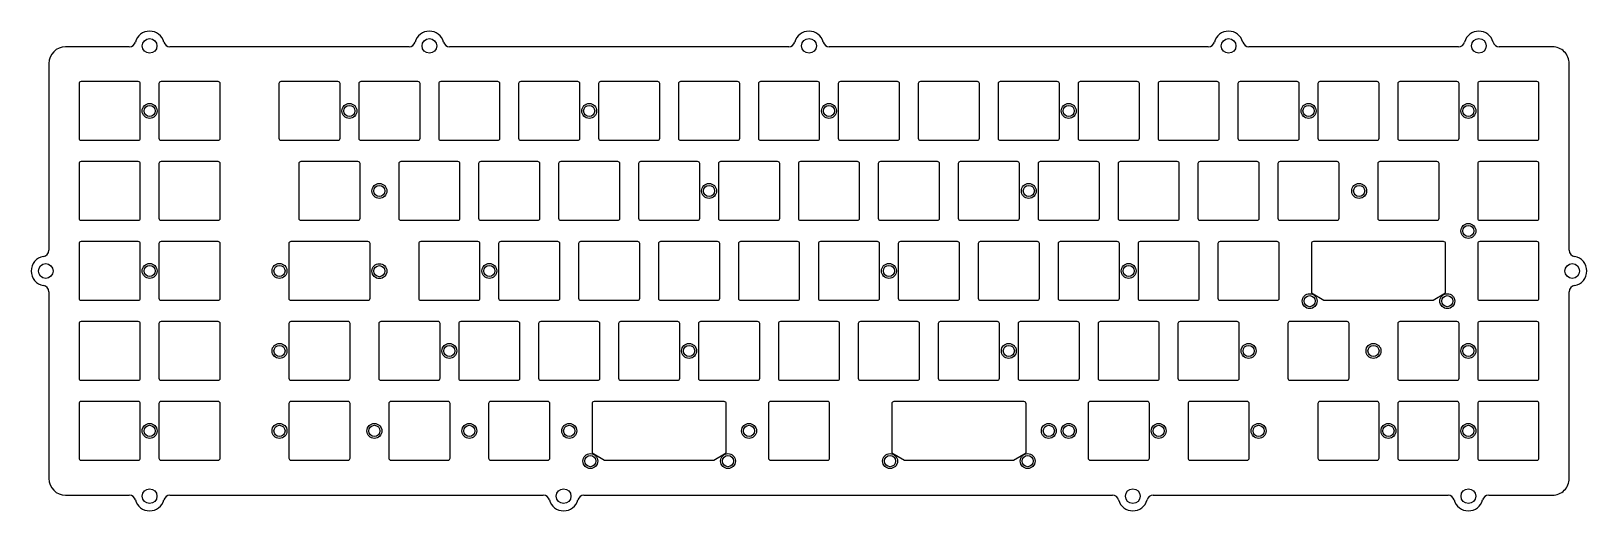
# Model space of a CAD drawing. Header units: millimetres. Extents: x -66 to 304, y -95 to 19.
import ezdxf

# ---------------------------------------------------------------- set-up
doc = ezdxf.new("R2010")
doc.units = ezdxf.units.MM
doc.layers.get('0').update_dxf_attribs({"linetype": 'CONTINUOUS'})
doc.layers.add('BLACK', color=7, linetype='CONTINUOUS')

msp = doc.modelspace()

# ---------------------------------------------------------------- linework, layer by layer
for points in [[(240.35, 6.5), (240.35, -6.5, 0.4142123908), (240.85, -7), (254.45, -7, 0.4142135624), (254.95, -6.5), (254.95, 6.5, 0.4142135624), (254.45, 7), (240.85, 7, 0.4142123908)], [(259.4, 6.5), (259.4, -6.5, 0.4142123908), (259.9, -7), (273.5, -7, 0.4142135624), (274, -6.5), (274, 6.5, 0.4142135624), (273.5, 7), (259.9, 7, 0.4142123908)], [(254.6375, -12.55), (254.6375, -25.55, 0.4142123908), (255.1375, -26.05), (268.7375, -26.05, 0.4142135624), (269.2375, -25.55), (269.2375, -12.55, 0.4142135624), (268.7375, -12.05), (255.1375, -12.05, 0.4142123908)], [(238.79375, -31.625), (238.79375, -43.343), (241.79375, -45.075), (267.79375, -45.075), (270.79375, -43.343), (270.79375, -31.625, 0.4142135624), (270.29375, -31.125), (239.29375, -31.125, 0.4142123908)], [(9.18125, -64.15, 0.4142135624), (9.68125, -63.65), (9.68125, -50.65, 0.4142135624), (9.18125, -50.15), (-4.41875, -50.15, 0.4142123908), (-4.91875, -50.65), (-4.91875, -63.65, 0.4142123908), (-4.41875, -64.15)], [(30.6125, -64.15, 0.4142135624), (31.1125, -63.65), (31.1125, -50.65, 0.4142135624), (30.6125, -50.15), (17.0125, -50.15, 0.4142123908), (16.5125, -50.65), (16.5125, -63.65, 0.4142123908), (17.0125, -64.15)], [(-4.91875, -69.700025), (-4.91875, -82.700025, 0.4142123908), (-4.41875, -83.200025), (9.18125, -83.200025, 0.4142135624), (9.68125, -82.700025), (9.68125, -69.700025, 0.4142135624), (9.18125, -69.200025), (-4.41875, -69.200025, 0.4142123908)], [(18.89375, -69.700025), (18.89375, -82.700025, 0.4142123908), (19.39375, -83.200025), (32.99375, -83.200025, 0.4142135624), (33.49375, -82.700025), (33.49375, -69.700025, 0.4142135624), (32.99375, -69.200025), (19.39375, -69.200025, 0.4142123908)], [(42.70625, -69.700025), (42.70625, -82.700025, 0.4142123908), (43.20625, -83.200025), (56.80625, -83.200025, 0.4142135624), (57.30625, -82.700025), (57.30625, -69.700025, 0.4142135624), (56.80625, -69.200025), (43.20625, -69.200025, 0.4142123908)], [(67.34375, -69.725025), (67.34375, -81.443025), (70.34375, -83.175025), (96.34375, -83.175025), (99.34375, -81.443025), (99.34375, -69.725025, 0.4142135624), (98.84375, -69.225025), (67.84375, -69.225025, 0.4142123908)], [(109.38125, -69.700025), (109.38125, -82.700025, 0.4142123908), (109.88125, -83.200025), (123.48125, -83.200025, 0.4142135624), (123.98125, -82.700025), (123.98125, -69.700025, 0.4142135624), (123.48125, -69.200025), (109.88125, -69.200025, 0.4142123908)], [(138.78125, -69.725025), (138.78125, -81.443025), (141.78125, -83.175025), (167.78125, -83.175025), (170.78125, -81.443025), (170.78125, -69.725025, 0.4142135624), (170.28125, -69.225025), (139.28125, -69.225025, 0.4142123908)], [(185.58125, -69.700025), (185.58125, -82.700025, 0.4142123908), (186.08125, -83.200025), (199.68125, -83.200025, 0.4142135624), (200.18125, -82.700025), (200.18125, -69.700025, 0.4142135624), (199.68125, -69.200025), (186.08125, -69.200025, 0.4142123908)], [(209.39375, -69.700025), (209.39375, -82.700025, 0.4142123908), (209.89375, -83.200025), (223.49375, -83.200025, 0.4142135624), (223.99375, -82.700025), (223.99375, -69.700025, 0.4142135624), (223.49375, -69.200025), (209.89375, -69.200025, 0.4142123908)]]:
    msp.add_lwpolyline(points, format="xyb", close=True)
for centre, radius in [((238.125, 0), 1.775), ((238.125, 0), 1.325), ((276.225, 0), 1.775), ((276.225, 0), 1.325), ((238.39375, -45.3), 1.775), ((238.39375, -45.3), 1.325), ((271.193714, -45.3), 1.775), ((271.193714, -45.3), 1.325), ((-7.14375, -57.15), 1.775), ((-7.14375, -57.15), 1.325), ((176.2125, -76.2), 1.775), ((176.2125, -76.2), 1.325), ((180.975, -76.2), 1.775), ((180.975, -76.2), 1.325), ((202.405114, -76.2), 1.775), ((202.405114, -76.2), 1.325), ((66.94375, -83.4), 1.775), ((66.94375, -83.4), 1.325), ((99.743749, -83.4), 1.775), ((99.743749, -83.4), 1.325), ((138.38125, -83.4), 1.775), ((138.38125, -83.4), 1.325), ((171.18125, -83.4), 1.775), ((171.18125, -83.4), 1.325)]:
    msp.add_circle(centre, radius)
at = {"layer": 'BLACK', "linetype": 'Continuous'}
for p, q in [((-42.943299, 15.283663), (-58.130025, 15.283663)), ((23.731675, 15.283663), (-33.266751, 15.283663)), ((31.958644, 16.398107), (31.958647, 16.398108)), ((114.219175, 15.283663), (33.408275, 15.283663)), ((122.446144, 16.398107), (122.446147, 16.398108)), ((214.231675, 15.283663), (123.895775, 15.283663)), ((222.458644, 16.398107), (222.458647, 16.398108)), ((273.881675, 15.283663), (223.908275, 15.283663)), ((282.108644, 16.398107), (282.108647, 16.398108)), ((296.244875, 15.283663), (283.558275, 15.283663)), ((-62.130025, 11.283663), (-62.130025, -33.182976)), ((300.244975, -33.182977), (300.244975, 11.261229)), ((-54.930025, 6.499999), (-54.930025, -6.5)), ((-40.830026, 7), (-54.430025, 7)), ((-40.330025, -6.499998), (-40.330025, 6.499999)), ((-35.880025, 6.5), (-35.880025, -6.499999)), ((-21.780026, 7), (-35.380024, 7)), ((-21.280025, -6.5), (-21.280025, 6.499999)), ((-7.305025, 6.5), (-7.305025, -6.499999)), ((6.794975, 7), (-6.805024, 7)), ((7.294975, -6.5), (7.294975, 6.5)), ((11.744975, 6.5), (11.744975, -6.5)), ((25.844975, 7), (12.244975, 7)), ((26.344975, -6.5), (26.344975, 6.5)), ((30.794975, 6.5), (30.794975, -6.5)), ((44.894975, 7), (31.294975, 7)), ((45.394975, -6.5), (45.394975, 6.5)), ((49.844975, 6.5), (49.844975, -6.5)), ((63.944975, 7), (50.344975, 7)), ((64.444975, -6.5), (64.444975, 6.5)), ((68.894975, 6.5), (68.894975, -6.5)), ((82.994975, 7), (69.394975, 7)), ((83.494975, -6.5), (83.494975, 6.5)), ((87.944975, 6.5), (87.944975, -6.5)), ((102.044975, 7), (88.444975, 7)), ((102.544975, -6.5), (102.544975, 6.5)), ((106.994975, 6.5), (106.994975, -6.5)), ((121.094975, 7), (107.494975, 7)), ((121.594975, -6.5), (121.594975, 6.5)), ((126.044975, 6.5), (126.044975, -6.5)), ((140.144975, 7), (126.544975, 7)), ((140.644975, -6.5), (140.644975, 6.5)), ((145.094975, 6.5), (145.094975, -6.5)), ((159.194975, 7), (145.594975, 7)), ((159.694975, -6.5), (159.694975, 6.5)), ((164.144975, 6.5), (164.144975, -6.5)), ((178.244975, 7), (164.644975, 7)), ((178.744975, -6.5), (178.744975, 6.5)), ((183.194975, 6.5), (183.194975, -6.5)), ((197.294975, 7), (183.694975, 7)), ((197.794975, -6.5), (197.794975, 6.5)), ((202.244975, 6.5), (202.244975, -6.5)), ((216.344975, 7), (202.744975, 7)), ((216.844975, -6.5), (216.844975, 6.5)), ((221.294975, 6.5), (221.294975, -6.5)), ((235.394975, 7), (221.794975, 7)), ((235.894975, -6.5), (235.894975, 6.5)), ((278.444975, 6.5), (278.444975, -6.5)), ((292.544975, 7), (278.944975, 7)), ((293.044975, -6.5), (293.044975, 6.5)), ((-54.430024, -7), (-40.830025, -7)), ((-35.380025, -7), (-21.780026, -7)), ((-6.805025, -7), (6.794975, -7)), ((12.244975, -7), (25.844975, -7)), ((31.294975, -7), (44.894975, -7)), ((50.344975, -7), (63.944975, -7)), ((69.394975, -7), (82.994975, -7)), ((88.444975, -7), (102.044975, -7)), ((107.494975, -7), (121.094975, -7)), ((126.544975, -7), (140.144975, -7)), ((145.594975, -7), (159.194975, -7)), ((164.644975, -7), (178.244975, -7)), ((183.694975, -7), (197.294975, -7)), ((202.744975, -7), (216.344975, -7)), ((221.794975, -7), (235.394975, -7)), ((278.944975, -7), (292.544975, -7)), ((-54.930025, -12.550001), (-54.930025, -25.55)), ((-40.830026, -12.05), (-54.430024, -12.05)), ((-40.330025, -25.549998), (-40.330025, -12.550001)), ((-35.880025, -12.550001), (-35.880025, -25.55)), ((-21.780026, -12.05), (-35.380024, -12.05)), ((-21.280025, -25.549998), (-21.280025, -12.550001)), ((-2.542525, -12.550001), (-2.542525, -25.55)), ((11.557475, -12.05), (-2.042524, -12.05)), ((12.057475, -25.55), (12.057475, -12.55)), ((21.269975, -12.55), (21.269975, -25.55)), ((35.369975, -12.05), (21.769975, -12.05)), ((35.869975, -25.55), (35.869975, -12.55)), ((40.319975, -12.55), (40.319975, -25.55)), ((54.419975, -12.05), (40.819975, -12.05)), ((54.919975, -25.55), (54.919975, -12.55)), ((59.369975, -12.55), (59.369975, -25.55)), ((73.469975, -12.05), (59.869975, -12.05)), ((73.969975, -25.55), (73.969975, -12.55)), ((78.419975, -12.55), (78.419975, -25.55)), ((92.519975, -12.05), (78.919975, -12.05)), ((93.019975, -25.55), (93.019975, -12.55)), ((97.469975, -12.55), (97.469975, -25.55)), ((111.569975, -12.05), (97.969975, -12.05)), ((112.069975, -25.55), (112.069975, -12.55)), ((116.519975, -12.55), (116.519975, -25.55)), ((130.619975, -12.05), (117.019975, -12.05)), ((131.119975, -25.55), (131.119975, -12.55)), ((135.569975, -12.55), (135.569975, -25.55)), ((149.669975, -12.05), (136.069975, -12.05)), ((150.169975, -25.55), (150.169975, -12.55)), ((154.619975, -12.55), (154.619975, -25.55)), ((168.719975, -12.05), (155.119975, -12.05)), ((169.219975, -25.55), (169.219975, -12.55)), ((173.669975, -12.55), (173.669975, -25.55)), ((187.769975, -12.05), (174.169975, -12.05)), ((188.269975, -25.55), (188.269975, -12.55)), ((192.719975, -12.55), (192.719975, -25.55)), ((206.819975, -12.05), (193.219975, -12.05)), ((207.319975, -25.55), (207.319975, -12.55)), ((211.769975, -12.55), (211.769975, -25.55)), ((225.869975, -12.05), (212.269975, -12.05)), ((226.369975, -25.55), (226.369975, -12.55)), ((230.819975, -12.55), (230.819975, -25.55)), ((244.919975, -12.05), (231.319975, -12.05)), ((245.419975, -25.55), (245.419975, -12.55)), ((278.444975, -12.55), (278.444975, -25.55)), ((292.544975, -12.05), (278.944975, -12.05)), ((293.044975, -25.55), (293.044975, -12.55)), ((-54.430024, -26.05), (-40.830025, -26.05)), ((-35.380024, -26.05), (-21.780025, -26.05)), ((-2.042524, -26.05), (11.557475, -26.05)), ((21.769975, -26.05), (35.369975, -26.05)), ((40.819975, -26.05), (54.419975, -26.05)), ((59.869975, -26.05), (73.469975, -26.05)), ((78.919975, -26.05), (92.519975, -26.05)), ((97.969975, -26.05), (111.569975, -26.05)), ((117.019975, -26.05), (130.619975, -26.05)), ((136.069975, -26.05), (149.669975, -26.05)), ((155.119975, -26.05), (168.719975, -26.05)), ((174.169975, -26.05), (187.769975, -26.05)), ((193.219975, -26.05), (206.819975, -26.05)), ((212.269975, -26.05), (225.869975, -26.05)), ((231.319975, -26.05), (244.919975, -26.05)), ((278.944975, -26.05), (292.544975, -26.05)), ((-54.930025, -31.600001), (-54.930025, -44.599999)), ((-40.830026, -31.1), (-54.430024, -31.1)), ((-40.330025, -44.599998), (-40.330025, -31.600001)), ((-35.880025, -31.600001), (-35.880025, -44.6)), ((-21.780026, -31.1), (-35.380024, -31.1)), ((-21.280025, -44.599998), (-21.280025, -31.600001)), ((-4.923675, -31.600001), (-4.923675, -44.599999)), ((13.938575, -31.1), (-4.423674, -31.1)), ((14.438725, -44.6), (14.438725, -31.593128)), ((26.032475, -31.6), (26.032475, -44.6)), ((40.132475, -31.1), (26.532475, -31.1)), ((40.632475, -44.6), (40.632475, -31.6)), ((45.082475, -31.6), (45.082475, -44.6)), ((59.182475, -31.1), (45.582475, -31.1)), ((59.682475, -44.6), (59.682475, -31.6)), ((64.132475, -31.6), (64.132475, -44.6)), ((78.232475, -31.1), (64.632475, -31.1)), ((78.732475, -44.6), (78.732475, -31.6)), ((83.182475, -31.6), (83.182475, -44.6)), ((97.282475, -31.1), (83.682475, -31.1)), ((97.782475, -44.6), (97.782475, -31.6)), ((102.232475, -31.6), (102.232475, -44.6)), ((116.332475, -31.1), (102.732475, -31.1)), ((116.832475, -44.6), (116.832475, -31.6)), ((121.282475, -31.6), (121.282475, -44.6)), ((135.382475, -31.1), (121.782475, -31.1)), ((135.882475, -44.6), (135.882475, -31.6)), ((140.332475, -31.6), (140.332475, -44.6)), ((154.432475, -31.1), (140.832475, -31.1)), ((154.932475, -44.6), (154.932475, -31.6)), ((159.382475, -31.6), (159.382475, -44.6)), ((173.482475, -31.1), (159.882475, -31.1)), ((173.982475, -44.6), (173.982475, -31.6)), ((178.432475, -31.6), (178.432475, -44.6)), ((192.532475, -31.1), (178.932475, -31.1)), ((193.032475, -44.6), (193.032475, -31.6)), ((197.482475, -31.6), (197.482475, -44.6)), ((211.582475, -31.1), (197.982475, -31.1)), ((212.082475, -44.6), (212.082475, -31.6)), ((216.532475, -31.6), (216.532475, -44.6)), ((230.632475, -31.1), (217.032475, -31.1)), ((231.132475, -44.6), (231.132475, -31.6)), ((278.444975, -31.6), (278.444975, -44.6)), ((292.544975, -31.1), (278.944975, -31.1)), ((293.044975, -44.6), (293.044975, -31.6)), ((300.244998, -33.182977), (300.244975, -33.182977)), ((-62.130025, -43.060431), (-62.130025, -87.527066)), ((300.244975, -87.5271), (300.244975, -43.0604)), ((301.510873, -41.578866), (301.510864, -41.578805)), ((-54.430025, -45.1), (-40.830025, -45.1)), ((-35.380024, -45.1), (-21.780025, -45.1)), ((-4.423675, -45.1), (13.938725, -45.1)), ((13.938725, -45.09995), (13.938725, -45.1)), ((26.532475, -45.1), (40.132475, -45.1)), ((45.582475, -45.1), (59.182475, -45.1)), ((64.632475, -45.1), (78.232475, -45.1)), ((83.682475, -45.1), (97.282475, -45.1)), ((102.732475, -45.1), (116.332475, -45.1)), ((121.782475, -45.1), (135.382475, -45.1)), ((140.832475, -45.1), (154.432475, -45.1)), ((159.882475, -45.1), (173.482475, -45.1)), ((178.932475, -45.1), (192.532475, -45.1)), ((197.982475, -45.1), (211.582475, -45.1)), ((217.032475, -45.1), (230.632475, -45.1)), ((278.944975, -45.1), (292.544975, -45.1)), ((-54.930025, -50.650001), (-54.930025, -63.65)), ((-40.830026, -50.15), (-54.430024, -50.15)), ((-40.330025, -63.649998), (-40.330025, -50.650001)), ((-35.880025, -50.650001), (-35.880025, -63.649999)), ((-21.780026, -50.15), (-35.380024, -50.15)), ((-21.280025, -63.65), (-21.280025, -50.650001)), ((35.557475, -50.65), (35.557475, -63.65)), ((49.657475, -50.15), (36.057475, -50.15)), ((50.157475, -63.65), (50.157475, -50.65)), ((54.607475, -50.65), (54.607475, -63.65)), ((68.707475, -50.15), (55.107475, -50.15)), ((69.207475, -63.65), (69.207475, -50.65)), ((73.657475, -50.65), (73.657475, -63.65)), ((87.757475, -50.15), (74.157475, -50.15)), ((88.257475, -63.65), (88.257475, -50.65)), ((92.707475, -50.65), (92.707475, -63.65)), ((106.807475, -50.15), (93.207475, -50.15)), ((107.307475, -63.65), (107.307475, -50.65)), ((111.757475, -50.65), (111.757475, -63.65)), ((125.857475, -50.15), (112.257475, -50.15)), ((126.357475, -63.65), (126.357475, -50.65)), ((130.807475, -50.65), (130.807475, -63.65)), ((144.907475, -50.15), (131.307475, -50.15)), ((145.407475, -63.65), (145.407475, -50.65)), ((149.857475, -50.65), (149.857475, -63.65)), ((163.957475, -50.15), (150.357475, -50.15)), ((164.457475, -63.65), (164.457475, -50.65)), ((168.907475, -50.65), (168.907475, -63.65)), ((183.007475, -50.15), (169.407475, -50.15)), ((183.507475, -63.65), (183.507475, -50.65)), ((187.957475, -50.65), (187.957475, -63.65)), ((202.057475, -50.15), (188.457475, -50.15)), ((202.557475, -63.65), (202.557475, -50.65)), ((207.007475, -50.65), (207.007475, -63.65)), ((221.107475, -50.15), (207.507475, -50.15)), ((221.607475, -63.65), (221.607475, -50.65)), ((233.201225, -50.65), (233.201225, -63.656801)), ((233.701225, -50.15), (233.701225, -50.15005)), ((247.301075, -50.15), (233.701225, -50.15)), ((247.801225, -63.65), (247.801225, -50.643128)), ((259.394975, -50.65), (259.394975, -63.65)), ((273.494975, -50.15), (259.894975, -50.15)), ((273.994975, -63.65), (273.994975, -50.65)), ((278.444975, -50.65), (278.444975, -63.65)), ((292.544975, -50.15), (278.944975, -50.15)), ((293.044975, -63.65), (293.044975, -50.65)), ((-54.430024, -64.15), (-40.830025, -64.15)), ((-35.380025, -64.15), (-21.780026, -64.15)), ((36.057475, -64.15), (49.657475, -64.15)), ((55.107475, -64.15), (68.707475, -64.15)), ((74.157475, -64.15), (87.757475, -64.15)), ((93.207475, -64.15), (106.807475, -64.15)), ((112.257475, -64.15), (125.857475, -64.15)), ((131.307475, -64.15), (144.907475, -64.15)), ((150.357475, -64.15), (163.957475, -64.15)), ((169.407475, -64.15), (183.007475, -64.15)), ((188.457475, -64.15), (202.057475, -64.15)), ((207.507475, -64.15), (221.107475, -64.15)), ((233.701375, -64.15), (247.301225, -64.15)), ((247.301225, -64.15), (247.301225, -64.14995)), ((259.894975, -64.15), (273.494975, -64.15)), ((278.944975, -64.15), (292.544975, -64.15)), ((-54.930025, -69.700001), (-54.930025, -82.7)), ((-40.830026, -69.2), (-54.430024, -69.2)), ((-40.330025, -82.699998), (-40.330025, -69.700001)), ((-35.880025, -69.700001), (-35.880025, -82.7)), ((-21.780026, -69.2), (-35.380024, -69.2)), ((-21.280025, -82.7), (-21.280025, -69.700001)), ((240.344975, -69.7), (240.344975, -82.7)), ((254.444975, -69.2), (240.844975, -69.2)), ((254.944975, -82.7), (254.944975, -69.7)), ((259.394975, -69.7), (259.394975, -82.7)), ((273.494975, -69.2), (259.894975, -69.2)), ((273.994975, -82.7), (273.994975, -69.7)), ((278.444975, -69.7), (278.444975, -82.7)), ((292.544975, -69.2), (278.944975, -69.2)), ((293.044975, -82.7), (293.044975, -69.7)), ((-54.430024, -83.2), (-40.830025, -83.2)), ((-35.380024, -83.2), (-21.780026, -83.2)), ((240.844975, -83.2), (254.444975, -83.2)), ((259.894975, -83.2), (273.494975, -83.2)), ((278.944975, -83.2), (292.544975, -83.2)), ((-58.130024, -91.527065), (-47.105025, -91.527061)), ((-47.105025, -91.527061), (-42.943302, -91.527061)), ((-41.493698, -92.641508), (-41.493699, -92.641508)), ((-33.266747, -91.527061), (55.731675, -91.527062)), ((57.181307, -92.641508), (57.181302, -92.641509)), ((65.408275, -91.527062), (191.406675, -91.527062)), ((65.408275, -91.527067), (65.408275, -91.527062)), ((192.856307, -92.641508), (192.856302, -92.641509)), ((201.083275, -91.527063), (271.381675, -91.527063)), ((272.831306, -92.641508), (272.831302, -92.641509)), ((281.058275, -91.527063), (285.219975, -91.527063)), ((285.219975, -91.527063), (296.244974, -91.527065)), ((296.244974, -91.527065), (296.244974, -91.527))]:
    msp.add_line(p, q, dxfattribs=at)
at = {"layer": 'BLACK'}
for centre, radius in [((-38.105025, 15.496811), 1.75), ((28.569975, 15.496811), 1.75), ((119.057475, 15.503296), 1.75), ((219.069975, 15.496811), 1.75), ((278.719975, 15.503296), 1.75), ((-38.105025, 0), 1.775), ((-38.105025, 0), 1.325), ((9.518839, 0), 1.775), ((9.518839, 0), 1.325), ((66.669975, 0), 1.775), ((66.669975, 0), 1.325), ((123.819975, 0), 1.775), ((123.819975, 0), 1.325), ((180.969975, 0), 1.775), ((180.969975, 0), 1.325), ((16.663739, -19.05), 1.775), ((16.663739, -19.05), 1.325), ((95.244975, -19.05), 1.775), ((95.244975, -19.05), 1.325), ((171.444974, -19.05), 1.775), ((171.444974, -19.05), 1.325), ((250.184975, -19.050016), 1.775), ((250.184975, -19.050016), 1.325), ((276.219975, -28.575), 1.775), ((276.219975, -28.575), 1.325), ((-62.849659, -38.121705), 1.75), ((-38.105025, -38.1), 1.775), ((-38.105025, -38.1), 1.325), ((-7.148775, -38.1), 1.775), ((-7.148775, -38.1), 1.325), ((16.663675, -38.156249), 1.775), ((16.663675, -38.156249), 1.325), ((42.857475, -38.1), 1.775), ((42.857475, -38.1), 1.325), ((138.107439, -38.1), 1.775), ((138.107439, -38.1), 1.325), ((195.257439, -38.1), 1.775), ((195.257439, -38.1), 1.325), ((300.964609, -38.121705), 1.75), ((33.332475, -57.15), 1.775), ((90.482475, -57.15), 1.775), ((166.682439, -57.15), 1.775), ((223.832439, -57.15), 1.775), ((253.598313, -57.150048), 1.775), ((276.220207, -57.150048), 1.775), ((33.332475, -57.15), 1.325), ((90.482475, -57.15), 1.325), ((166.682439, -57.15), 1.325), ((223.832439, -57.15), 1.325), ((253.598313, -57.150048), 1.325), ((276.220207, -57.150048), 1.325), ((-38.105025, -76.2), 1.775), ((-38.105025, -76.2), 1.325), ((-7.148811, -76.2), 1.775), ((-7.148811, -76.2), 1.325), ((15.473064, -76.2), 1.775), ((15.473064, -76.2), 1.325), ((38.094975, -76.2), 1.775), ((38.094975, -76.2), 1.325), ((61.907475, -76.2), 1.775), ((61.907475, -76.2), 1.325), ((104.768839, -76.2), 1.775), ((104.768839, -76.2), 1.325), ((226.212589, -76.2), 1.775), ((226.212589, -76.2), 1.325), ((257.168839, -76.2), 1.775), ((257.168839, -76.2), 1.325), ((276.220207, -76.2), 1.775), ((276.220207, -76.2), 1.325), ((-38.105025, -91.746702), 1.75), ((60.569975, -91.746702), 1.75), ((196.244975, -91.746702), 1.75), ((276.219975, -91.746702), 1.75)]:
    msp.add_circle(centre, radius, dxfattribs=at)
for centre, radius, start, end in [((-38.105025, 15.496812), 3.506484, 14.89431694, 165.10568306), ((28.569975, 15.496812), 3.506484, 14.89431694, 165.10568306), ((119.057475, 15.496812), 3.506484, 14.89431694, 165.10568306), ((219.069975, 15.496812), 3.506484, 14.89431694, 165.10568306), ((278.719975, 15.496812), 3.506484, 14.89431694, 165.10568306), ((-58.130025, 11.283663), 4, 90, 180), ((-42.9433, 16.783664), 1.500001, 270.0000382, 345.10566742), ((-33.26675, 16.783664), 1.500001, 194.89433258, 269.9999618), ((23.731675, 16.7837), 1.500034, 270, 345.104584), ((33.408275, 16.7837), 1.500037, 194.89542346, 270), ((114.219175, 16.7837), 1.500034, 270, 345.104584), ((123.895775, 16.7837), 1.500037, 194.89542346, 270), ((214.231675, 16.7837), 1.500034, 270, 345.104584), ((223.908275, 16.7837), 1.500037, 194.89542346, 270), ((273.881675, 16.7837), 1.500034, 270, 345.104584), ((283.558275, 16.7837), 1.500037, 194.89542346, 270), ((296.244875, 11.2835), 4.000163, 359.68100269, 90), ((-54.430024, 6.499999), 0.500001, 90.00011459, 180), ((-40.830026, 6.499999), 0.500001, 0, 90), ((-35.380024, 6.499999), 0.500001, 90, 179.99988541), ((-21.780026, 6.499999), 0.500001, 0, 90), ((-6.805024, 6.499999), 0.500001, 90, 179.99988541), ((6.794975, 6.5), 0.5, 0, 90), ((12.244975, 6.5), 0.5, 90, 180), ((25.844975, 6.5), 0.5, 0, 90), ((31.294975, 6.5), 0.5, 90, 180), ((44.894975, 6.5), 0.5, 0, 90), ((50.344975, 6.5), 0.5, 90, 180), ((63.944975, 6.5), 0.5, 0, 90), ((69.394975, 6.5), 0.5, 90, 180), ((82.994975, 6.5), 0.5, 0, 90), ((88.444975, 6.5), 0.5, 90, 180), ((102.044975, 6.5), 0.5, 0, 90), ((107.494975, 6.5), 0.5, 90, 180), ((121.094975, 6.5), 0.5, 0, 90), ((126.544975, 6.5), 0.5, 90, 180), ((140.144975, 6.5), 0.5, 0, 90), ((145.594975, 6.5), 0.5, 90, 180), ((159.194975, 6.5), 0.5, 0, 90), ((164.644975, 6.5), 0.5, 90, 180), ((178.244975, 6.5), 0.5, 0, 90), ((183.694975, 6.5), 0.5, 90, 180), ((197.294975, 6.5), 0.5, 0, 90), ((202.744975, 6.5), 0.5, 90, 180), ((216.344975, 6.5), 0.5, 0, 90), ((221.794975, 6.5), 0.5, 90, 180), ((235.394975, 6.5), 0.5, 0, 90), ((278.944975, 6.5), 0.5, 90, 180), ((292.544975, 6.5), 0.5, 0, 90), ((-54.430024, -6.499999), 0.500001, 180.00011459, 270), ((-40.830026, -6.499999), 0.500001, 270.00011459, 0.00011459), ((-35.380024, -6.499999), 0.500001, 180, 269.99988541), ((-21.780026, -6.499999), 0.500001, 270, 359.99988541), ((-6.805024, -6.499999), 0.500001, 180, 269.99988541), ((6.794975, -6.5), 0.5, 270, 0), ((12.244975, -6.5), 0.5, 180, 270), ((25.844975, -6.5), 0.5, 270, 0), ((31.294975, -6.5), 0.5, 180, 270), ((44.894975, -6.5), 0.5, 270, 0), ((50.344975, -6.5), 0.5, 180, 270), ((63.944975, -6.5), 0.5, 270, 0), ((69.394975, -6.5), 0.5, 180, 270), ((82.994975, -6.5), 0.5, 270, 0), ((88.444975, -6.5), 0.5, 180, 270), ((102.044975, -6.5), 0.5, 270, 0), ((107.494975, -6.5), 0.5, 180, 270), ((121.094975, -6.5), 0.5, 270, 0), ((126.544975, -6.5), 0.5, 180, 270), ((140.144975, -6.5), 0.5, 270, 0), ((145.594975, -6.5), 0.5, 180, 270), ((159.194975, -6.5), 0.5, 270, 0), ((164.644975, -6.5), 0.5, 180, 270), ((178.244975, -6.5), 0.5, 270, 0), ((183.694975, -6.5), 0.5, 180, 270), ((197.294975, -6.5), 0.5, 270, 0), ((202.744975, -6.5), 0.5, 180, 270), ((216.344975, -6.5), 0.5, 270, 0), ((221.794975, -6.5), 0.5, 180, 270), ((235.394975, -6.5), 0.5, 270, 0), ((278.944975, -6.5), 0.5, 180, 270), ((292.544975, -6.5), 0.5, 270, 0), ((-54.430024, -12.550001), 0.500001, 90, 180), ((-40.830026, -12.550001), 0.500001, 0, 90), ((-35.380024, -12.550001), 0.500001, 90, 180), ((-21.780026, -12.550001), 0.500001, 0, 90), ((-2.042524, -12.550001), 0.500001, 90, 180), ((11.557475, -12.55), 0.5, 0, 90), ((21.769975, -12.55), 0.5, 90, 180), ((35.369975, -12.55), 0.5, 0, 90), ((40.819975, -12.55), 0.5, 90, 180), ((54.419975, -12.55), 0.5, 0, 90), ((59.869975, -12.55), 0.5, 90, 180), ((73.469975, -12.55), 0.5, 0, 90), ((78.919975, -12.55), 0.5, 90, 180), ((92.519975, -12.55), 0.5, 0, 90), ((97.969975, -12.55), 0.5, 90, 180), ((111.569975, -12.55), 0.5, 0, 90), ((117.019975, -12.55), 0.5, 90, 180), ((130.619975, -12.55), 0.5, 0, 90), ((136.069975, -12.55), 0.5, 90, 180), ((149.669975, -12.55), 0.5, 0, 90), ((155.119975, -12.55), 0.5, 90, 180), ((168.719975, -12.55), 0.5, 0, 90), ((174.169975, -12.55), 0.5, 90, 180), ((187.769975, -12.55), 0.5, 0, 90), ((193.219975, -12.55), 0.5, 90, 180), ((206.819975, -12.55), 0.5, 0, 90), ((212.269975, -12.55), 0.5, 90, 180), ((225.869975, -12.55), 0.5, 0, 90), ((231.319975, -12.55), 0.5, 90, 180), ((244.919975, -12.55), 0.5, 0, 90), ((278.944975, -12.55), 0.5, 90, 180), ((292.544975, -12.55), 0.5, 0, 90), ((-54.430024, -25.549999), 0.500001, 180.00011459, 270), ((-40.830026, -25.549999), 0.500001, 270.00011459, 0.00011459), ((-35.380024, -25.549999), 0.500001, 180.00011459, 270), ((-21.780026, -25.549999), 0.500001, 270.00011459, 0.00011459), ((-2.042524, -25.549999), 0.500001, 180.00011459, 270), ((11.557475, -25.55), 0.5, 270, 0), ((21.769975, -25.55), 0.5, 180, 270), ((35.369975, -25.55), 0.5, 270, 0), ((40.819975, -25.55), 0.5, 180, 270), ((54.419975, -25.55), 0.5, 270, 0), ((59.869975, -25.55), 0.5, 180, 270), ((73.469975, -25.55), 0.5, 270, 0), ((78.919975, -25.55), 0.5, 180, 270), ((92.519975, -25.55), 0.5, 270, 0), ((97.969975, -25.55), 0.5, 180, 270), ((111.569975, -25.55), 0.5, 270, 0), ((117.019975, -25.55), 0.5, 180, 270), ((130.619975, -25.55), 0.5, 270, 0), ((136.069975, -25.55), 0.5, 180, 270), ((149.669975, -25.55), 0.5, 270, 0), ((155.119975, -25.55), 0.5, 180, 270), ((168.719975, -25.55), 0.5, 270, 0), ((174.169975, -25.55), 0.5, 180, 270), ((187.769975, -25.55), 0.5, 270, 0), ((193.219975, -25.55), 0.5, 180, 270), ((206.819975, -25.55), 0.5, 270, 0), ((212.269975, -25.55), 0.5, 180, 270), ((225.869975, -25.55), 0.5, 270, 0), ((231.319975, -25.55), 0.5, 180, 270), ((244.919975, -25.55), 0.5, 270, 0), ((278.944975, -25.55), 0.5, 180, 270), ((292.544975, -25.55), 0.5, 270, 0), ((-63.630027, -33.182976), 1.500002, 278.97911613, 0), ((-54.430024, -31.600001), 0.500001, 90, 180), ((-40.830026, -31.600001), 0.500001, 0, 90), ((-35.380024, -31.600001), 0.500001, 90, 180), ((-21.780026, -31.600001), 0.500001, 0, 90), ((-4.423674, -31.600001), 0.500001, 90, 180), ((13.938575, -31.6002), 0.5002, 0.81009448, 90), ((26.532475, -31.6), 0.5, 90, 180), ((40.132475, -31.6), 0.5, 0, 90), ((45.582475, -31.6), 0.5, 90, 180), ((59.182475, -31.6), 0.5, 0, 90), ((64.632475, -31.6), 0.5, 90, 180), ((78.232475, -31.6), 0.5, 0, 90), ((83.682475, -31.6), 0.5, 90, 180), ((97.282475, -31.6), 0.5, 0, 90), ((102.732475, -31.6), 0.5, 90, 180), ((116.332475, -31.6), 0.5, 0, 90), ((121.782475, -31.6), 0.5, 90, 180), ((135.382475, -31.6), 0.5, 0, 90), ((140.832475, -31.6), 0.5, 90, 180), ((154.432475, -31.6), 0.5, 0, 90), ((159.882475, -31.6), 0.5, 90, 180), ((173.482475, -31.6), 0.5, 0, 90), ((178.932475, -31.6), 0.5, 90, 180), ((192.532475, -31.6), 0.5, 0, 90), ((197.982475, -31.6), 0.5, 90, 180), ((211.582475, -31.6), 0.5, 0, 90), ((217.032475, -31.6), 0.5, 90, 180), ((230.632475, -31.6), 0.5, 0, 90), ((278.944975, -31.6), 0.5, 90, 180), ((292.544975, -31.6), 0.5, 0, 90), ((301.744975, -33.183), 1.499977, 179.99912145, 261.02081029), ((-62.849659, -38.121705), 3.5, 98.97904096, 261.02095904), ((300.964575, -38.1217), 3.500001, 278.97958478, 81.02039905), ((-63.630023, -43.060431), 1.499998, 0, 81.02101691), ((301.744875, -43.0604), 1.4999, 98.97547838, 180), ((-54.430024, -44.599999), 0.500001, 180, 269.99988541), ((-40.830026, -44.599999), 0.500001, 270.00011459, 0.00011459), ((-35.380024, -44.599999), 0.500001, 180.00011459, 270), ((-21.780026, -44.599999), 0.500001, 270.00011459, 0.00011459), ((-4.423674, -44.599999), 0.500001, 180, 269.99988541), ((13.938775, -44.6), 0.49995, 269.99426985, 0), ((26.532475, -44.6), 0.5, 180, 270), ((40.132475, -44.6), 0.5, 270, 0), ((45.582475, -44.6), 0.5, 180, 270), ((59.182475, -44.6), 0.5, 270, 0), ((64.632475, -44.6), 0.5, 180, 270), ((78.232475, -44.6), 0.5, 270, 0), ((83.682475, -44.6), 0.5, 180, 270), ((97.282475, -44.6), 0.5, 270, 0), ((102.732475, -44.6), 0.5, 180, 270), ((116.332475, -44.6), 0.5, 270, 0), ((121.782475, -44.6), 0.5, 180, 270), ((135.382475, -44.6), 0.5, 270, 0), ((140.832475, -44.6), 0.5, 180, 270), ((154.432475, -44.6), 0.5, 270, 0), ((159.882475, -44.6), 0.5, 180, 270), ((173.482475, -44.6), 0.5, 270, 0), ((178.932475, -44.6), 0.5, 180, 270), ((192.532475, -44.6), 0.5, 270, 0), ((197.982475, -44.6), 0.5, 180, 270), ((211.582475, -44.6), 0.5, 270, 0), ((217.032475, -44.6), 0.5, 180, 270), ((230.632475, -44.6), 0.5, 270, 0), ((278.944975, -44.6), 0.5, 180, 270), ((292.544975, -44.6), 0.5, 270, 0), ((-54.430024, -50.650001), 0.500001, 90, 180), ((-40.830026, -50.650001), 0.500001, 0, 90), ((-35.380024, -50.650001), 0.500001, 90, 180), ((-21.780026, -50.650001), 0.500001, 0, 90), ((36.057475, -50.65), 0.5, 90, 180), ((49.657475, -50.65), 0.5, 0, 90), ((55.107475, -50.65), 0.5, 90, 180), ((68.707475, -50.65), 0.5, 0, 90), ((74.157475, -50.65), 0.5, 90, 180), ((87.757475, -50.65), 0.5, 0, 90), ((93.207475, -50.65), 0.5, 90, 180), ((106.807475, -50.65), 0.5, 0, 90), ((112.257475, -50.65), 0.5, 90, 180), ((125.857475, -50.65), 0.5, 0, 90), ((131.307475, -50.65), 0.5, 90, 180), ((144.907475, -50.65), 0.5, 0, 90), ((150.357475, -50.65), 0.5, 90, 180), ((163.957475, -50.65), 0.5, 0, 90), ((169.407475, -50.65), 0.5, 90, 180), ((183.007475, -50.65), 0.5, 0, 90), ((188.457475, -50.65), 0.5, 90, 180), ((202.057475, -50.65), 0.5, 0, 90), ((207.507475, -50.65), 0.5, 90, 180), ((221.107475, -50.65), 0.5, 0, 90), ((233.701175, -50.65), 0.49995, 89.99426985, 180), ((247.301075, -50.6502), 0.5002, 0.81009448, 90), ((259.894975, -50.65), 0.5, 90, 180), ((273.494975, -50.65), 0.5, 0, 90), ((278.944975, -50.65), 0.5, 90, 180), ((292.544975, -50.65), 0.5, 0, 90), ((-54.430024, -63.649999), 0.500001, 180.00011459, 270), ((-40.830026, -63.649999), 0.500001, 270.00011459, 0.00011459), ((-35.380024, -63.649999), 0.500001, 180, 269.99988541), ((-21.780026, -63.649999), 0.500001, 270, 359.99988541), ((36.057475, -63.65), 0.5, 180, 270), ((49.657475, -63.65), 0.5, 270, 0), ((55.107475, -63.65), 0.5, 180, 270), ((68.707475, -63.65), 0.5, 270, 0), ((74.157475, -63.65), 0.5, 180, 270), ((87.757475, -63.65), 0.5, 270, 0), ((93.207475, -63.65), 0.5, 180, 270), ((106.807475, -63.65), 0.5, 270, 0), ((112.257475, -63.65), 0.5, 180, 270), ((125.857475, -63.65), 0.5, 270, 0), ((131.307475, -63.65), 0.5, 180, 270), ((144.907475, -63.65), 0.5, 270, 0), ((150.357475, -63.65), 0.5, 180, 270), ((163.957475, -63.65), 0.5, 270, 0), ((169.407475, -63.65), 0.5, 180, 270), ((183.007475, -63.65), 0.5, 270, 0), ((188.457475, -63.65), 0.5, 180, 270), ((202.057475, -63.65), 0.5, 270, 0), ((207.507475, -63.65), 0.5, 180, 270), ((221.107475, -63.65), 0.5, 270, 0), ((233.701375, -63.6498), 0.5002, 180.80196252, 270), ((247.301275, -63.65), 0.49995, 269.99426985, 0), ((259.894975, -63.65), 0.5, 180, 270), ((273.494975, -63.65), 0.5, 270, 0), ((278.944975, -63.65), 0.5, 180, 270), ((292.544975, -63.65), 0.5, 270, 0), ((-54.430024, -69.700001), 0.500001, 90, 180), ((-40.830026, -69.700001), 0.500001, 0, 90), ((-35.380024, -69.700001), 0.500001, 90, 180), ((-21.780026, -69.700001), 0.500001, 0, 90), ((240.844975, -69.7), 0.5, 90, 180), ((254.444975, -69.7), 0.5, 0, 90), ((259.894975, -69.7), 0.5, 90, 180), ((273.494975, -69.7), 0.5, 0, 90), ((278.944975, -69.7), 0.5, 90, 180), ((292.544975, -69.7), 0.5, 0, 90), ((-54.430024, -82.699999), 0.500001, 180.00011459, 270), ((-40.830026, -82.699999), 0.500001, 270.00011459, 0.00011459), ((-35.380024, -82.699999), 0.500001, 180.00011459, 270), ((-21.780026, -82.699999), 0.500001, 270, 359.99988541), ((240.844975, -82.7), 0.5, 180, 270), ((254.444975, -82.7), 0.5, 270, 0), ((259.894975, -82.7), 0.5, 180, 270), ((273.494975, -82.7), 0.5, 270, 0), ((278.944975, -82.7), 0.5, 180, 270), ((292.544975, -82.7), 0.5, 270, 0), ((-58.130025, -87.527065), 4, 180.00001432, 270.00001432), ((296.245075, -87.5271), 3.9999, 269.99855325, 0), ((-42.943302, -93.027063), 1.500002, 14.89428585, 90), ((-38.105025, -91.740218), 3.506485, 194.89421379, 345.10578621), ((-33.266748, -93.02706), 1.5, 89.9999618, 165.10581507), ((55.731675, -93.0271), 1.500038, 14.89537673, 90), ((60.569975, -91.740218), 3.506484, 194.89423378, 345.10576622), ((65.408275, -93.0271), 1.500033, 90, 165.10461109), ((191.406675, -93.0271), 1.500038, 14.89537673, 90), ((196.244975, -91.740218), 3.506484, 194.89423378, 345.10576622), ((201.083275, -93.0271), 1.500033, 90, 165.10461109), ((271.381675, -93.0271), 1.500037, 14.89538655, 90), ((276.219975, -91.740218), 3.506484, 194.89423378, 345.10576622), ((281.058275, -93.0271), 1.500033, 90, 165.10461109)]:
    msp.add_arc(centre, radius, start, end, dxfattribs=at)

doc.saveas('drawing.dxf')
